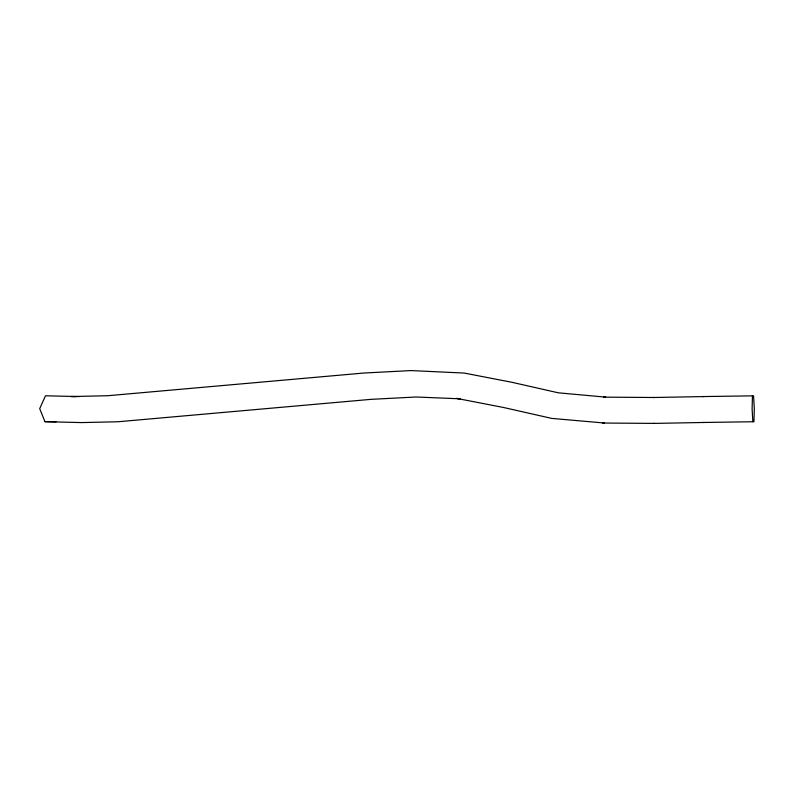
<?xml version="1.0" encoding="UTF-8"?>
<svg xmlns="http://www.w3.org/2000/svg" width="794" height="794" viewBox="0 0 794 794"><rect width="100%" height="100%" fill="white"/><g stroke="black" fill="none" stroke-linecap="round" stroke-linejoin="round"><path stroke-width="1.19" d="M752.464 395.849L752.107 408.811L752.841 421.753M653.065 397.516L703.802 396.563M653.214 423.42L704.228 422.468M702.73 396.573L753.566 395.839L754.3 408.781L753.943 421.733L703.166 422.477M460.063 398.747L456.59 398.389L503.039 407.382L551.721 418.398L604.403 423.023M654.286 397.496L603.827 397.139L605.663 397.129L558.341 392.812L511.783 382.271L464.202 373.061L411.004 370.58L363.98 373.021L107.855 395.72L71.152 396.553L75.867 396.613M602.567 423.033L654.435 423.401M79.36 396.603L45.506 395.779L39.7 408.662L44.95 421.674L56.007 421.812M44.95 421.674L81.544 422.587L118.117 421.753L371.046 399.342L416.175 397L459.994 398.816"/></g></svg>
